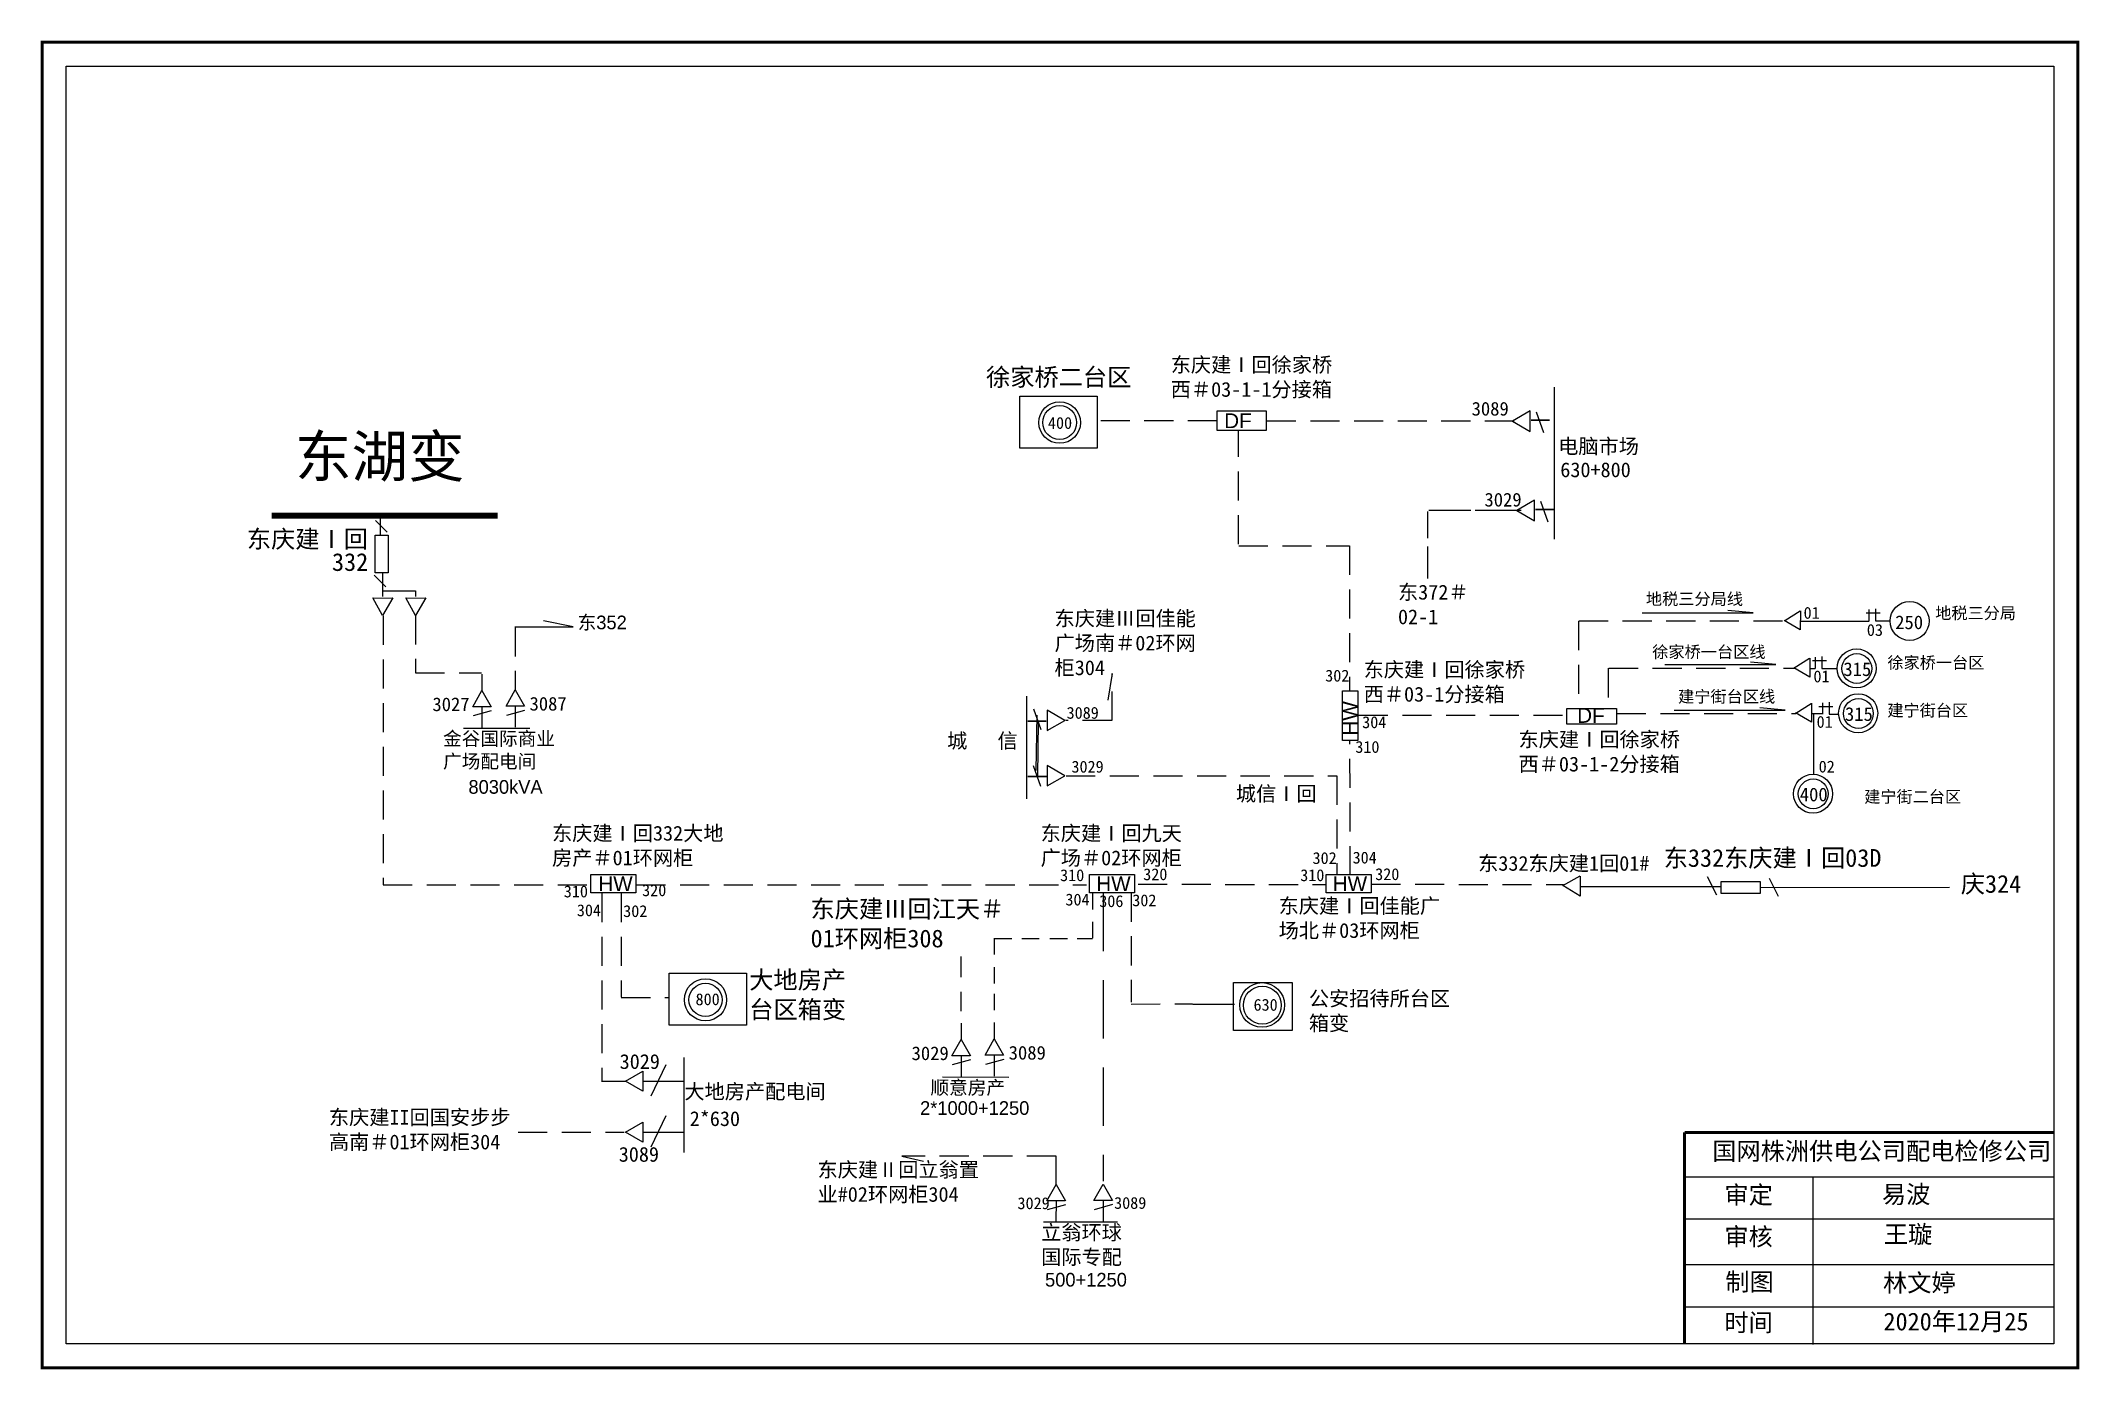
# Model space of a CAD drawing. Extents: x 0 to 344, y 0 to 224.
import ezdxf

# ---------------------------------------------------------------- set-up
doc = ezdxf.new("R2010")
doc.units = 0
doc.header["$LTSCALE"] = 0.774411
doc.linetypes.add('ACAD_ISO02W100', pattern=[15, 12, -3])
doc.linetypes.add('DASHED2', pattern=[9.525, 6.35, -3.175])
doc.layers.get('0').update_dxf_attribs({"linetype": 'CONTINUOUS'})
doc.layers.add('0-RefEdit0', color=7, linetype='CONTINUOUS')
doc.styles.get("Standard").update_dxf_attribs({"font": '', "height": 2.5})
doc.styles.add('字体', font='simkai_0.ttf', dxfattribs={"height": 2.5})
doc.styles.get('Standard').set_extended_font_data('SimSun')

msp = doc.modelspace()

# ---------------------------------------------------------------- linework, layer by layer
at = {"linetype": 'Continuous'}
for p, q in [((255.59, 140.24), (255.59, 165.94)), ((234.14, 144.89), (234.14, 140.41)), ((234.38, 145.13), (241.46, 145.13)), ((242.17, 145.13), (249.96, 145.13)), ((58.33, 141.42), (56.35, 143.4)), ((234.14, 139), (234.14, 133.57)), ((57.55, 134.5), (57.55, 130.55)), ((58.11, 132.19), (56.13, 134.16)), ((63.09, 131.5), (63.09, 130.55)), ((57.56, 127.35), (55.93, 130.31)), ((55.97, 130.29), (59.31, 130.31)), ((59.31, 130.31), (57.56, 127.35)), ((63.11, 127.35), (61.47, 130.31)), ((61.51, 130.29), (64.86, 130.31)), ((64.86, 130.31), (63.11, 127.35)), ((166.37, 113.68), (166.37, 96.38)), ((299.35, 110.67), (299.35, 100.55)), ((256.98, 81.7), (259.94, 83.32)), ((259.92, 83.28), (259.92, 79.94)), ((259.92, 79.94), (256.98, 81.7)), ((259.91, 81.56), (283.67, 81.56)), ((322.34, 81.36), (290.31, 81.33)), ((160.9, 72.77), (163.88, 72.77)), ((165.55, 72.77), (168.53, 72.77)), ((170.29, 72.77), (173.27, 72.77)), ((174.94, 72.77), (177.5, 72.77)), ((108.43, 52.65), (108.43, 36.58)), ((94.57, 48.66), (98.56, 48.66)), ((98.59, 48.65), (101.53, 50.33)), ((101.52, 46.96), (98.59, 48.65)), ((101.53, 50.33), (101.52, 46.96)), ((101.53, 48.66), (108.36, 48.66)), ((105.39, 51.41), (102.86, 46.13)), ((98.59, 40.03), (101.53, 41.71)), ((101.53, 41.71), (101.52, 38.33)), ((105.39, 42.79), (102.86, 37.51)), ((101.52, 38.33), (98.59, 40.03)), ((101.53, 40.04), (108.36, 40.04)), ((145.32, 35.99), (148.94, 35.13)), ((277.6, 32.5), (339.97, 32.5)), ((299.25, 32.49), (299.25, 4.16)), ((277.6, 25.4), (339.97, 25.4)), ((277.6, 17.65), (339.97, 17.65)), ((277.6, 10.54), (339.97, 10.54))]:
    msp.add_line(p, q, dxfattribs=at)
at = {"linetype": 'DASHED2'}
for p, q in [((198.57, 160.24), (178.36, 160.24)), ((202.21, 139.37), (202.2, 158.53)), ((206.96, 160.22), (249.25, 160.22)), ((252.49, 161.76), (253.73, 158.26)), ((253.2, 146.67), (254.44, 143.16)), ((202.24, 139.11), (220.95, 139.11)), ((220.95, 139.11), (220.95, 114.55)), ((57.65, 127.27), (57.65, 81.83)), ((63.09, 127.38), (63.09, 117.67)), ((79.96, 125.35), (79.96, 114.77)), ((259.65, 126.39), (259.65, 111.57)), ((63.09, 117.67), (74.29, 117.67)), ((180.84, 109.59), (180.84, 117.55)), ((264.66, 118.42), (264.66, 111.63)), ((168.86, 108.03), (167.62, 111.53)), ((222.52, 110.5), (257.46, 110.5)), ((180.76, 109.57), (172.97, 109.57)), ((221.04, 83.47), (221.03, 106.13)), ((168.79, 98.44), (167.55, 101.94)), ((173.05, 100.26), (218.8, 100.26)), ((218.8, 100.26), (218.78, 83.55)), ((281.41, 83.22), (282.96, 80.11)), ((291.88, 82.97), (293.41, 79.92)), ((57.64, 81.83), (92.77, 81.84)), ((94.58, 80.43), (94.59, 48.71)), ((97.87, 80.43), (97.88, 62.84)), ((100.45, 81.83), (176.5, 81.84)), ((184.04, 80.51), (184.05, 62)), ((185.21, 81.95), (217, 81.86)), ((224.67, 81.95), (257.12, 81.86)), ((97.89, 62.77), (105.82, 62.77)), ((184.06, 61.69), (194.44, 61.7)), ((80.44, 40.02), (98.4, 40.02)), ((171.35, 35.99), (145.32, 35.99)), ((171.35, 31.19), (171.35, 35.99))]:
    msp.add_line(p, q, dxfattribs=at)
for p, q in [((251.65, 160.32), (254.75, 160.32)), ((254.75, 160.32), (251.65, 160.32)), ((255.46, 145.23), (252.36, 145.23)), ((252.36, 145.23), (255.46, 145.23)), ((169.7, 109.47), (166.6, 109.47)), ((166.6, 109.47), (169.7, 109.47)), ((166.61, 100.11), (169.72, 100.11)), ((169.72, 100.11), (166.61, 100.11))]:
    msp.add_line(p, q)
at = {"linetype": 'ACAD_ISO02W100'}
msp.add_line((57.19, 140.92), (57.19, 144.01), dxfattribs=at)
at = {"color": 0, "linetype": 'Continuous'}
for p, q in [((57.57, 131.5), (63.09, 131.5)), ((270.38, 127.8), (289.15, 127.8)), ((289.15, 127.8), (284.86, 128.19)), ((308.24, 127.77), (310.62, 127.77)), ((308.76, 126.41), (308.76, 128.36)), ((309.84, 128.46), (309.84, 126.41)), ((79.92, 125.43), (89.77, 125.43)), ((89.77, 125.43), (84.77, 126.42)), ((297.14, 126.39), (308.74, 126.39)), ((309.84, 126.41), (312.32, 126.41)), ((180.84, 117.55), (180.11, 113.05)), ((274.21, 119.08), (292.98, 119.08)), ((292.98, 119.08), (288.69, 119.46)), ((298.72, 118.38), (299.63, 118.4)), ((299.17, 119.73), (301.56, 119.73)), ((299.69, 118.37), (299.69, 120.31)), ((300.77, 120.42), (300.77, 118.37)), ((300.77, 118.37), (303.26, 118.37)), ((72.79, 111.92), (74.34, 114.67)), ((74.34, 114.67), (75.92, 111.9)), ((78.41, 112), (79.96, 114.75)), ((79.96, 114.75), (81.54, 111.99)), ((75.89, 111.92), (72.79, 111.92)), ((81.5, 112.01), (78.41, 112)), ((168.11, 110.5), (167.96, 101.15)), ((275.82, 111.32), (294.59, 111.32)), ((294.59, 111.32), (290.3, 111.71)), ((299.02, 110.77), (300.84, 110.79)), ((300.25, 111.97), (302.64, 111.97)), ((300.94, 110.65), (300.94, 112.59)), ((302.02, 112.7), (302.02, 110.65)), ((302.02, 110.65), (303.6, 110.65)), ((168.35, 109.47), (168.2, 100.11)), ((194.45, 61.66), (201.49, 61.66)), ((153.76, 52.95), (155.31, 55.7)), ((155.31, 55.7), (156.89, 52.93)), ((159.38, 53.04), (160.92, 55.79)), ((160.92, 55.79), (162.5, 53.02)), ((156.85, 52.95), (153.76, 52.95)), ((162.47, 53.04), (159.38, 53.04)), ((169.8, 28.44), (171.35, 31.19)), ((171.35, 31.19), (172.93, 28.42)), ((177.76, 28.49), (179.31, 31.24)), ((179.31, 31.24), (180.89, 28.47)), ((172.9, 28.44), (169.8, 28.44)), ((180.86, 28.49), (177.76, 28.49))]:
    msp.add_line(p, q, dxfattribs=at)
at = {"color": 0, "linetype": 'DASHED2'}
for p, q in [((294.49, 126.49), (297.1, 128.11)), ((297.14, 128.13), (297.12, 124.93)), ((259.72, 126.42), (294.52, 126.42)), ((297.12, 124.93), (294.42, 126.5)), ((264.79, 118.41), (296.1, 118.41)), ((298.71, 116.92), (296.01, 118.49)), ((296.07, 118.48), (298.69, 120.1)), ((298.72, 120.12), (298.71, 116.92)), ((75.92, 111.22), (72.85, 110.37)), ((74.34, 111.92), (74.33, 108.35)), ((81.54, 111.31), (78.47, 110.46)), ((79.96, 112.01), (79.95, 108.44)), ((266.11, 110.8), (296.4, 110.8)), ((299, 109.3), (296.3, 110.87)), ((296.37, 110.86), (298.98, 112.48)), ((299.02, 112.5), (299, 109.3)), ((156.89, 52.25), (153.82, 51.4)), ((155.31, 52.95), (155.3, 49.39)), ((162.51, 52.34), (159.43, 51.49)), ((160.92, 53.04), (160.92, 49.47)), ((172.93, 27.74), (169.86, 26.89)), ((171.35, 28.44), (171.34, 24.88)), ((180.89, 27.79), (177.82, 26.94)), ((179.31, 28.49), (179.3, 24.93))]:
    msp.add_line(p, q, dxfattribs=at)
at = {"linetype": 'Continuous', "const_width": 0.5}
msp.add_lwpolyline([(0.04, 224.2), (344.01, 224.2), (344.01, 0.23), (0.04, 0.23)], close=True, dxfattribs=at)
at = {"linetype": 'Continuous'}
for points in [[(4.08, 220.15), (339.97, 220.15), (339.97, 4.28), (4.08, 4.28)], [(178.28, 164.37), (178.28, 155.62), (165.25, 155.62), (165.25, 164.37)], [(198.56, 161.94), (206.88, 161.94), (206.88, 158.57), (198.56, 158.57)], [(219.74, 106.19), (219.74, 114.6), (222.37, 114.6), (222.37, 106.19)], [(257.67, 111.63), (266.08, 111.63), (266.08, 108.99), (257.67, 108.99)], [(92.74, 83.55), (100.35, 83.55), (100.35, 80.45), (92.74, 80.45)], [(177.02, 83.55), (184.63, 83.55), (184.63, 80.45), (177.02, 80.45)], [(217.02, 83.55), (224.62, 83.55), (224.62, 80.45), (217.02, 80.45)], [(283.78, 82.41), (290.33, 82.41), (290.33, 80.38), (283.78, 80.38)], [(119.02, 66.89), (119.02, 58.14), (105.99, 58.14), (105.99, 66.89)]]:
    msp.add_lwpolyline(points, close=True, dxfattribs=at)
for points in [[(248.5, 160.17), (251.5, 158.44), (251.5, 161.9)], [(249.21, 145.08), (252.21, 143.34), (252.21, 146.81)], [(172.85, 109.62), (169.85, 111.35), (169.85, 107.88)], [(172.87, 100.26), (169.87, 101.99), (169.87, 98.53)]]:
    msp.add_lwpolyline(points, close=True)
for points, const_width in [([(38.82, 144.2), (77.02, 144.2)], 1), ([(277.56, 40), (277.56, 4.28)], 0.5), ([(277.6, 40), (339.97, 40)], 0.5)]:
    msp.add_lwpolyline(points, dxfattribs=dict(at, const_width=const_width))
at = {"linetype": 'ACAD_ISO02W100'}
msp.add_lwpolyline([(58.52, 134.52), (56.31, 134.52), (56.31, 140.92), (58.52, 140.92)], close=True, dxfattribs=at)
at = {"color": 0, "linetype": 'Continuous'}
msp.add_lwpolyline([(201.36, 65.31), (211.27, 65.31), (211.27, 57.23), (201.36, 57.23)], close=True, dxfattribs=at)
at = {"linetype": 'Continuous'}
for centre, radius in [((171.97, 159.94), 3.51), ((171.97, 159.94), 2.86), ((112.12, 62.4), 3.57), ((112.12, 62.4), 2.81)]:
    msp.add_circle(centre, radius, dxfattribs=at)
at = {"color": 0, "linetype": 'Continuous'}
for centre, radius in [((315.6, 126.41), 3.3), ((306.65, 118.4), 3.3), ((306.91, 110.82), 3.3), ((299.28, 97.22), 3.3), ((206.18, 61.53), 3.78), ((206.22, 61.49), 3.2)]:
    msp.add_circle(centre, radius, dxfattribs=at)
at = {"layer": '0-RefEdit0', "color": 0, "ltscale": 2}
for p, q in [((74.34, 117.44), (74.34, 114.68)), ((71.22, 108.3), (82.44, 108.29)), ((177.49, 80.42), (177.49, 77.66)), ((160.92, 72.8), (160.92, 70.04)), ((177.49, 75.55), (177.49, 72.79)), ((155.28, 69.73), (155.28, 66.21)), ((160.92, 67.93), (160.92, 65.17)), ((155.28, 63.76), (155.28, 60.49)), ((160.92, 63.42), (160.92, 60.67)), ((155.31, 58.47), (155.31, 55.71)), ((160.92, 58.56), (160.92, 55.8)), ((152.18, 49.36), (163.4, 49.32)), ((169.26, 24.9), (181.74, 24.9))]:
    msp.add_line(p, q, dxfattribs=at)
at = {"layer": '0-RefEdit0', "color": 0, "linetype": 'DASHED2', "ltscale": 2}
msp.add_line((179.31, 80.45), (179.31, 31.74), dxfattribs=at)
at = {"layer": '0-RefEdit0', "color": 0, "ltscale": 2}
for centre in [(306.68, 118.37), (306.94, 110.78), (299.31, 97.19)]:
    msp.add_circle(centre, 2.52, dxfattribs=at)

# ---------------------------------------------------------------- texts
msp.add_text('630+800', height=2.5).set_placement((256.57, 150.71))
at = {"linetype": 'DASHED2', "attachment_point": 1, "style": '字体'}
for s, insert, char_height, width in [('徐家桥二台区', (159.53, 169.12), 3, 28.8951), ('01', (297.68, 128.79), 2.006, 15.2848), ('03', (308.37, 125.89), 2.006, 15.2848), ('01', (299.35, 118.05), 2.006, 15.2848), ('01', (299.88, 110.37), 2.006, 15.2848), ('02', (300.23, 102.81), 2.006, 15.2848), ('东332东庆建Ⅰ回03D', (274.04, 87.87), 3, 41.0904), ('庆324', (324.25, 83.49), 3, 22.8537), ('大地房产台区箱变', (119.51, 67.27), 3, 17.5621)]:
    msp.add_mtext(s, dxfattribs=dict(at, insert=insert, char_height=char_height, width=width))
at = {"char_height": 2.5, "attachment_point": 1, "style": '字体'}
for s, insert, width in [('东庆建Ⅰ回徐家桥西＃03-1-1分接箱', (190.74, 170.96), 28.5941), ('{\\fArial|b0|i0|c0|p32;DF}', (199.77, 161.49), 30.4955), ('东庆建Ⅲ回佳能广场南＃02环网柜304', (171.11, 128.1), 25.6184), ('东庆建Ⅰ回徐家桥西＃03-1分接箱', (223.34, 119.45), 28.5941), ('{\\fArial|b0|i0|c0|p32;DF}', (259.42, 111.7), 30.4955), ('东庆建Ⅰ回徐家桥西＃03-1-2分接箱', (249.52, 107.65), 28.5941), ('城信Ⅰ回', (201.75, 98.49), 25.2747), ('东庆建Ⅰ回332大地房产＃01环网柜', (86.19, 91.8), 30.4955), ('东庆建Ⅰ回九天广场＃02环网柜', (168.75, 91.8), 25.2747), ('东332东庆建1回01#', (242.68, 86.71), 31.5803), ('{\\fArial|b0|i0|c0|p32;HW}', (94, 83.27), 30.4955), ('{\\fArial|b0|i0|c0|p32;HW}', (178.15, 83.28), 30.4955), ('{\\fArial|b0|i0|c0|p32;HW}', (218.11, 83.28), 30.4955), ('东庆建Ⅰ回佳能广场北＃03环网柜', (208.97, 79.53), 28.5941)]:
    msp.add_mtext(s, dxfattribs=dict(at, insert=insert, width=width))
at = {"color": 0, "linetype": 'Continuous', "attachment_point": 1}
for s, insert, char_height, width in [('3089', (241.58, 163.43), 2.31, 3.7131), ('3029', (243.75, 148.06), 2.31, 3.7131), ('332', (49, 137.87), 3, 6.7865), ('{\\f\uffbfﾬￌﾣﾤ_GB2312|b0|i0|c134|p49;东352}', (90.51, 127.32), 2.31, 19.6228), ('{\\H0.8658x;302}', (216.84, 118.17), 2.31, 3.7131), ('3027', (65.97, 113.49), 2.31, 3.7131), ('3087', (82.38, 113.58), 2.31, 3.7131), ('{\\H0.8658x;3089}', (173.14, 111.89), 2.31, 3.7131), ('{\\H0.8658x;304}', (223.09, 110.3), 2.31, 3.7131), ('{\\f\uffbfﾬￌﾣﾤ_GB2312|b0|i0|c134|p49;金谷国际商业广场配电间}', (67.77, 107.7), 2.31, 19.6228), ('{\\H0.8658x;310}', (221.93, 106.13), 2.31, 3.7131), ('{\\H0.8658x;3029}', (173.96, 102.79), 2.31, 3.7131), ('{\\f\uffbfﾬￌﾣﾤ_GB2312|b0|i0|c134|p49;8030kVA}', (72.06, 99.53), 2.31, 3.7131), ('{\\H0.8658x;302}', (214.7, 87.35), 2.31, 3.7131), ('{\\H0.8658x;304}', (221.47, 87.43), 2.31, 3.7131), ('{\\H0.8658x;310}', (172.04, 84.45), 2.31, 3.7131), ('{\\H0.8658x;320}', (186.09, 84.61), 2.31, 3.7131), ('{\\H0.8658x;310}', (212.62, 84.45), 2.31, 3.7131), ('{\\H0.8658x;320}', (225.29, 84.63), 2.31, 3.7131), ('{\\H0.8658x;310}', (88.17, 81.71), 2.31, 3.7131), ('{\\H0.8658x;320}', (101.41, 81.91), 2.31, 3.7131), ('{\\H0.8658x;304}', (172.94, 80.34), 2.31, 3.7131), ('{\\H0.8658x;306}', (178.66, 80.07), 2.31, 3.7131), ('{\\H0.8658x;302}', (184.24, 80.21), 2.31, 3.7131), ('{\\H0.8658x;304}', (90.38, 78.53), 2.31, 3.7131), ('{\\H0.8658x;302}', (98.21, 78.39), 2.31, 3.7131), ('{\\H0.8658x;630}', (204.73, 62.56), 2.31, 3.7131), ('3029', (146.94, 54.52), 2.31, 3.7131), ('3089', (163.35, 54.61), 2.31, 3.7131), ('顺意房产', (150.13, 48.73), 2.31, 16.9262), ('{\\f\uffbfﾬￌﾣﾤ_GB2312|b0|i0|c134|p49;2*1000+1250}', (148.38, 45.27), 2.31, 3.7131), ('{\\fKaiTi_GB2312|b0|i0|c134|p49;3029}', (164.84, 29.03), 2, 3.7131), ('{\\fKaiTi_GB2312|b0|i0|c134|p49;\\H0.8658x;3089}', (181.17, 29.08), 2.31, 3.7131), ('{\\f\uffbfﾬￌﾣﾤ_GB2312|b0|i0|c134|p49;500+1250}', (169.5, 16.26), 2.31, 18.8442)]:
    msp.add_mtext(s, dxfattribs=dict(at, insert=insert, char_height=char_height, width=width))
at = {"color": 7, "linetype": 'Continuous', "insert": (42.75, 157.73), "char_height": 7, "width": 132.2648, "attachment_point": 1, "style": '字体'}
msp.add_mtext('东湖变', dxfattribs=at)
at = {"linetype": 'Continuous', "attachment_point": 1}
for s, insert, char_height, width in [('400', (169.99, 160.87), 2, 4.5605), ('800', (110.44, 63.49), 2, 4.5605), ('3029', (97.61, 53.22), 2.5, 5.5833), ('2*630', (109.45, 43.57), 2.5, 5.5833), ('3089', (97.46, 37.54), 2.5, 5.5833)]:
    msp.add_mtext(s, dxfattribs=dict(at, insert=insert, char_height=char_height, width=width))
at = {"char_height": 2.5, "attachment_point": 1}
for s, insert, width in [('电脑市场', (256.22, 157.19), 16.4292), ('东372＃02-1', (229.14, 132.53), 15.472), ('城   信', (152.95, 107.42), 16.4292)]:
    msp.add_mtext(s, dxfattribs=dict(at, insert=insert, width=width))
at = {"color": 0, "linetype": 'Continuous', "attachment_point": 1, "style": '字体'}
for s, insert, char_height, width in [('东庆建Ⅰ回', (34.62, 141.76), 3, 21.0965), ('地税三分局线', (271.03, 131.14), 2.006, 17.4006), ('徐家桥一台区线', (272.1, 122.19), 2.006, 20.5275), ('建宁街台区线', (276.47, 114.65), 2.006, 17.4006)]:
    msp.add_mtext(s, dxfattribs=dict(at, insert=insert, char_height=char_height, width=width))
at = {"color": 1, "linetype": 'Continuous', "attachment_point": 1, "style": '字体'}
for s, insert, char_height, width in [('{\\fSimSun|b0|i0|c134|p2;\\C256;地税三分局}', (319.93, 128.75), 2, 15.5909), ('{\\fSimSun|b0|i0|c134|p2;\\C256;徐家桥一台区}', (311.85, 120.37), 2, 22.0504), ('{\\fSimSun|b0|i0|c134|p2;\\C0;建宁街台区}', (311.85, 112.3), 2, 22.0504), ('{\\fSimSun|b0|i0|c134|p2;\\C256;建宁街二台区}', (307.93, 97.72), 2, 22.0504), ('{\\fSimSun|b0|i0|c134|p2;\\C256;公安招待所台区箱变}', (214.08, 63.87), 2.5, 26.2462)]:
    msp.add_mtext(s, dxfattribs=dict(at, insert=insert, char_height=char_height, width=width))
at = {"color": 0, "linetype": 'DASHED2', "char_height": 2.31, "width": 5.784, "attachment_point": 1}
for s, insert in [('250', (313.16, 127.34)), ('315', (304.41, 119.42)), ('315', (304.67, 111.84)), ('400', (297.04, 98.25))]:
    msp.add_mtext(s, dxfattribs=dict(at, insert=insert))
at = {"insert": (219.82, 107.04), "char_height": 2.5, "width": 30.4955, "attachment_point": 1, "rotation": 90, "style": '字体'}
msp.add_mtext('{\\fArial|b0|i0|c0|p32;HW}', dxfattribs=at)
at = {"linetype": 'Continuous', "attachment_point": 1, "style": '字体'}
for s, insert, char_height, width in [('东庆建Ⅲ回江天＃01环网柜308', (129.87, 79.27), 3, 32.7041), ('大地房产配电间', (108.56, 48.16), 2.5, 28.7955), ('东庆建II回国安步步高南＃01环网柜304', (48.48, 43.8), 2.5, 32.569), ('国网株洲供电公司配电检修公司', (282.25, 38.34), 3, 57.1706), ('东庆建Ⅱ回立翁置业#02环网柜304', (131.05, 34.95), 2.5, 28.7955), ('审定', (284.3, 30.94), 3, 23.4615), ('易波', (310.92, 31.04), 3, 23.4615), ('立翁环球国际专配', (168.84, 24.35), 2.5, 14.9521), ('审核', (284.3, 23.88), 3, 23.4615), ('王璇', (311.25, 24.29), 3, 33.0539), ('制图', (284.46, 16.25), 3, 23.4615), ('林文婷', (311.11, 16.09), 3, 23.4615), ('时间', (284.3, 9.37), 3, 23.4615), ('2020年12月25', (311.18, 9.54), 3, 26.7573)]:
    msp.add_mtext(s, dxfattribs=dict(at, insert=insert, char_height=char_height, width=width))

doc.saveas('drawing.dxf')
